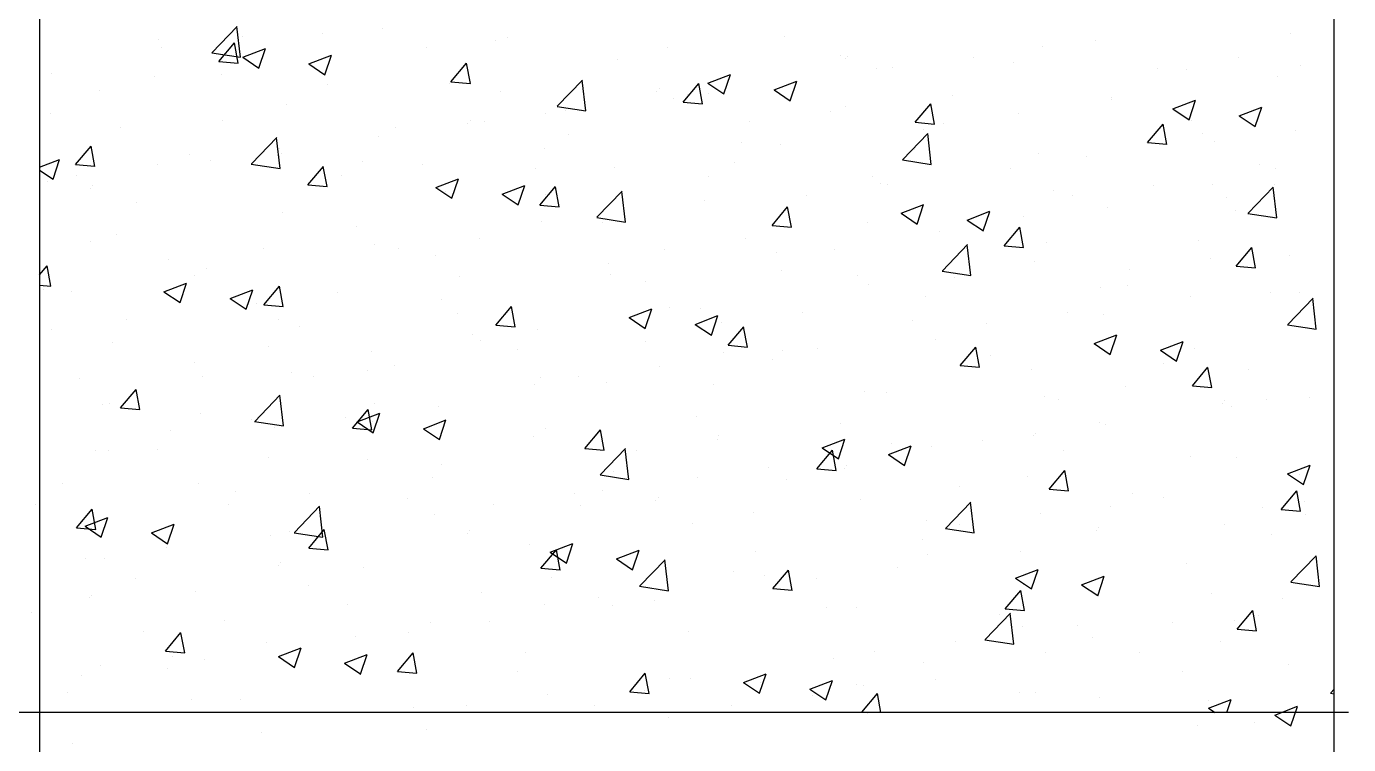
# Model space of a CAD drawing. Header units: millimetres. Extents: x 331487 to 517269, y 198509 to 399936.
# Drawn here: x 419941.6 to 420350.1, y 399526.6 to 399748.6 of the extents above; entities that cross this region are included whole.
import ezdxf

# ---------------------------------------------------------------- set-up
doc = ezdxf.new("R2010")
doc.units = ezdxf.units.MM
doc.header["$MEASUREMENT"] = 0
doc.layers.add('COLUMN', color=6, linetype='Continuous')

msp = doc.modelspace()

# ---------------------------------------------------------------- linework, layer by layer
at = {"layer": 'COLUMN'}
for p, q in [((419945.71, 399936.48), (419945.71, 381283.05)), ((420345.71, 381283.05), (420345.71, 399936.48)), ((420350.13, 399536.48), (392620.13, 399536.48))]:
    msp.add_line(p, q, dxfattribs=at)
at = {"layer": 'COLUMN', "color": 2, "linetype": 'Continuous'}
for p, q in [((419998.91, 399740.48), (420006.7, 399748.6)), ((420007.77, 399739.07), (420006.66, 399748.56)), ((420033.08, 399746.53), (420033.08, 399746.53)), ((420051.75, 399747.85), (420051.75, 399747.85)), ((420332.29, 399746.43), (420332.29, 399746.43)), ((419982.3, 399744.43), (419982.3, 399744.43)), ((419983.26, 399742.1), (419983.26, 399742.1)), ((420001.09, 399737.79), (420005.91, 399743.54)), ((420007.06, 399737.26), (420005.91, 399743.53)), ((420008.3, 399745.4), (420008.3, 399745.4)), ((420086.46, 399744.27), (420086.46, 399744.27)), ((420090.24, 399745.26), (420090.24, 399745.26)), ((420139.84, 399742.02), (420139.84, 399742.02)), ((420175.74, 399745.4), (420175.74, 399745.4)), ((420255.67, 399742.54), (420255.67, 399742.54)), ((420271.99, 399744.13), (420271.99, 399744.13)), ((419998.87, 399740.44), (420007.77, 399739.07)), ((419999.81, 399740.35), (419999.81, 399740.35)), ((420008.45, 399739.11), (420015.45, 399741.8)), ((420008.45, 399739.11), (420013.43, 399735.76)), ((420013.42, 399735.76), (420015.45, 399741.8)), ((420028.91, 399737.03), (420035.91, 399739.72)), ((420033.88, 399733.67), (420035.9, 399739.71)), ((420065.21, 399741.97), (420065.21, 399741.97)), ((420124.39, 399738.36), (420124.39, 399738.36)), ((420193.23, 399739.76), (420193.23, 399739.76)), ((420194.7, 399738.61), (420194.7, 399738.61)), ((420195.44, 399739.46), (420195.44, 399739.46)), ((420234.12, 399739.15), (420234.12, 399739.15)), ((420316.06, 399739.01), (420316.06, 399739.01)), ((419949.3, 399733.95), (419949.3, 399733.95)), ((420001.09, 399737.79), (420007.06, 399737.27)), ((420028.91, 399737.03), (420033.88, 399733.67)), ((420072.81, 399731.52), (420077.63, 399737.26)), ((420078.79, 399730.99), (420077.63, 399737.25)), ((420204.33, 399735.5), (420204.33, 399735.5)), ((420209.08, 399735.85), (420209.08, 399735.85)), ((420246.61, 399737.51), (420246.61, 399737.51)), ((420291.02, 399735.72), (420291.02, 399735.72)), ((420299.99, 399735.25), (420299.99, 399735.25)), ((420335.3, 399736.68), (420335.3, 399736.68)), ((419981.28, 399733.01), (419981.28, 399733.01)), ((420002.05, 399733.65), (420002.05, 399733.65)), ((420034.66, 399730.76), (420034.66, 399730.76)), ((420072.46, 399730.86), (420072.46, 399730.86)), ((420072.81, 399731.52), (420078.79, 399730.99)), ((420105.64, 399723.93), (420113.42, 399732.05)), ((420114.49, 399722.51), (420113.39, 399732.01)), ((420144.54, 399725.24), (420149.36, 399730.99)), ((420150.51, 399724.71), (420149.36, 399730.98)), ((420152.16, 399731.1), (420159.17, 399733.79)), ((420152.16, 399731.1), (420157.14, 399727.75)), ((420157.13, 399727.75), (420159.16, 399733.79)), ((420172.62, 399729.02), (420179.62, 399731.71)), ((420177.59, 399725.66), (420179.62, 399731.71)), ((420328.32, 399733.05), (420328.32, 399733.05)), ((419964.18, 399728.67), (419964.18, 399728.67)), ((420088.04, 399728.5), (420088.04, 399728.5)), ((420136.38, 399728.6), (420136.38, 399728.6)), ((420137.12, 399729.45), (420137.12, 399729.45)), ((420141.43, 399726.25), (420141.43, 399726.25)), ((420145.93, 399727.54), (420145.93, 399727.54)), ((420152.39, 399728), (420152.39, 399728)), ((420172.62, 399729.02), (420177.59, 399725.66)), ((420227.87, 399727.4), (420227.87, 399727.4)), ((420276.97, 399726.01), (420276.97, 399726.01)), ((420276.98, 399726.67), (420276.98, 399726.67)), ((420295.88, 399723.09), (420302.88, 399725.78)), ((420300.85, 399719.74), (420302.88, 399725.78)), ((419948.98, 399721.84), (419948.98, 399721.84)), ((420021.95, 399724.46), (420021.95, 399724.46)), ((420101.88, 399721.6), (420101.88, 399721.6)), ((420105.6, 399723.89), (420114.49, 399722.51)), ((420108.05, 399722.55), (420108.05, 399722.55)), ((420144.54, 399725.24), (420150.52, 399724.72)), ((420190, 399722.42), (420190, 399722.42)), ((420194.81, 399723.99), (420194.81, 399723.99)), ((420216.27, 399718.97), (420221.09, 399724.71)), ((420222.24, 399718.44), (420221.08, 399724.7)), ((420248.19, 399721.74), (420248.19, 399721.74)), ((420295.88, 399723.09), (420300.85, 399719.74)), ((420316.33, 399721.01), (420323.34, 399723.7)), ((420321.3, 399717.65), (420323.33, 399723.7)), ((420002.36, 399719.58), (420002.36, 399719.58)), ((420078.06, 399718.59), (420078.06, 399718.59)), ((420078.81, 399719.44), (420078.81, 399719.44)), ((420083.02, 399719.26), (420083.02, 399719.26)), ((420164.96, 399719.12), (420164.96, 399719.12)), ((420216.27, 399718.97), (420222.24, 399718.44)), ((420225.03, 399718.51), (420225.03, 399718.51)), ((420287.99, 399712.69), (420292.81, 399718.44)), ((420293.97, 399712.16), (420292.81, 399718.43)), ((420301.57, 399719.48), (420301.57, 399719.48)), ((420316.33, 399721.01), (420321.31, 399717.66)), ((419970.6, 399717.42), (419970.6, 399717.42)), ((420011.18, 399706.15), (420018.97, 399714.27)), ((420019.99, 399704.68), (420018.88, 399714.18)), ((420050.53, 399714.56), (420050.53, 399714.56)), ((420055.75, 399717.33), (420055.75, 399717.33)), ((420109.13, 399715.07), (420109.13, 399715.07)), ((420212.36, 399707.38), (420220.15, 399715.5)), ((420218.66, 399716.66), (420218.66, 399716.66)), ((420221.22, 399705.96), (420220.11, 399715.46)), ((420304.96, 399715.65), (420304.96, 399715.65)), ((420333.87, 399716.3), (420333.87, 399716.3)), ((419956.82, 399705.88), (419961.64, 399711.63)), ((419962.79, 399705.35), (419961.64, 399711.62)), ((420019.87, 399710.94), (420019.87, 399710.94)), ((420020.49, 399709.43), (420020.49, 399709.43)), ((420101.81, 399710.81), (420101.81, 399710.81)), ((420162.51, 399712.81), (420162.51, 399712.81)), ((420174.52, 399712.11), (420174.52, 399712.11)), ((420215.89, 399710.56), (420215.89, 399710.56)), ((420287.99, 399712.69), (420293.97, 399712.17)), ((420308.84, 399713.01), (420308.84, 399713.01)), ((419945.71, 399705.09), (419951.89, 399707.46)), ((419949.85, 399701.42), (419951.88, 399707.46)), ((419956.82, 399705.88), (419962.8, 399705.36)), ((419981.99, 399705.96), (419981.99, 399705.96)), ((419992.1, 399709.13), (419992.1, 399709.13)), ((419998.59, 399707.06), (419998.59, 399707.06)), ((420011.1, 399706.06), (420019.99, 399704.68)), ((420019.74, 399708.58), (420019.74, 399708.58)), ((420028.55, 399699.61), (420033.37, 399705.35)), ((420034.52, 399699.08), (420033.36, 399705.35)), ((420045.48, 399706.87), (420045.48, 399706.87)), ((420063.93, 399705.82), (420063.93, 399705.82)), ((420160.34, 399706.65), (420160.34, 399706.65)), ((420212.32, 399707.34), (420221.22, 399705.96)), ((420254.45, 399709.25), (420254.45, 399709.25)), ((420269.28, 399708.3), (420269.28, 399708.3)), ((420322.66, 399706.05), (420322.66, 399706.05)), ((419945.71, 399704.22), (419949.86, 399701.42)), ((419956.96, 399702.66), (419956.96, 399702.66)), ((420038.9, 399702.53), (420038.9, 399702.53)), ((420068.14, 399698.85), (420075.14, 399701.54)), ((420073.11, 399695.49), (420075.14, 399701.54)), ((420098.86, 399704.62), (420098.86, 399704.62)), ((420123.18, 399705.07), (420123.18, 399705.07)), ((420152.25, 399702.36), (420152.25, 399702.36)), ((420203.11, 399702.21), (420203.11, 399702.21)), ((420245.68, 399704.69), (420245.68, 399704.69)), ((420327.62, 399704.56), (420327.62, 399704.56)), ((419948.08, 399700.66), (419948.08, 399700.66)), ((419961.42, 399698.57), (419961.42, 399698.57)), ((419962.17, 399699.42), (419962.17, 399699.42)), ((420028.55, 399699.61), (420034.52, 399699.09)), ((420068.14, 399698.85), (420073.12, 399695.49)), ((420071.24, 399697.57), (420071.24, 399697.57)), ((420088.6, 399696.77), (420095.6, 399699.45)), ((420093.57, 399693.41), (420095.6, 399699.45)), ((420100.27, 399693.33), (420105.09, 399699.08)), ((420106.25, 399692.8), (420105.09, 399699.07)), ((420117.91, 399689.6), (420125.7, 399697.71)), ((420126.71, 399688.13), (420125.61, 399697.62)), ((420205.63, 399700.11), (420205.63, 399700.11)), ((420207.81, 399699.71), (420207.81, 399699.71)), ((420259.01, 399697.85), (420259.01, 399697.85)), ((420289.75, 399699.57), (420289.75, 399699.57)), ((420307.95, 399699.82), (420307.95, 399699.82)), ((420319.08, 399690.83), (420326.87, 399698.95)), ((420327.94, 399689.41), (420326.83, 399698.91)), ((420327.1, 399699.76), (420327.1, 399699.76)), ((419975.75, 399694.21), (419975.75, 399694.21)), ((420088.6, 399696.77), (420093.57, 399693.41)), ((420100.27, 399693.33), (420106.25, 399692.81)), ((420102.02, 399696.64), (420102.02, 399696.64)), ((420151.17, 399694.71), (420151.17, 399694.71)), ((420182.78, 399696.41), (420182.78, 399696.41)), ((420211.85, 399690.84), (420218.86, 399693.53)), ((420216.83, 399687.48), (420218.85, 399693.53)), ((420264.72, 399696.28), (420264.72, 399696.28)), ((420312.39, 399695.6), (420312.39, 399695.6)), ((420020.73, 399691.17), (420020.73, 399691.17)), ((420117.82, 399689.5), (420126.71, 399688.13)), ((420172, 399687.06), (420176.82, 399692.8)), ((420177.97, 399686.53), (420176.82, 399692.8)), ((420211.85, 399690.84), (420216.83, 399687.49)), ((420232.31, 399688.76), (420239.31, 399691.45)), ((420237.28, 399685.4), (420239.31, 399691.44)), ((420249.63, 399689.81), (420249.63, 399689.81)), ((420275.76, 399692.72), (420275.76, 399692.72)), ((420315.17, 399691.67), (420315.17, 399691.67)), ((420319.05, 399690.79), (420327.94, 399689.41)), ((420043.7, 399686.63), (420043.7, 399686.63)), ((420100.66, 399688.31), (420100.66, 399688.31)), ((420119.62, 399688.1), (420119.62, 399688.1)), ((420172, 399687.06), (420177.97, 399686.53)), ((420201.56, 399687.96), (420201.56, 399687.96)), ((420223.82, 399685.22), (420223.82, 399685.22)), ((420232.31, 399688.76), (420237.29, 399685.4)), ((420243.72, 399680.78), (420248.54, 399686.53)), ((420249.7, 399680.25), (420248.54, 399686.52)), ((419961.38, 399682.18), (419961.38, 399682.18)), ((419969.39, 399684.13), (419969.39, 399684.13)), ((420049.32, 399681.27), (420049.32, 399681.27)), ((420081.75, 399683.11), (420081.75, 399683.11)), ((420163.69, 399682.98), (420163.69, 399682.98)), ((420224.63, 399673.04), (420232.42, 399681.16)), ((420233.44, 399671.58), (420232.33, 399681.07)), ((420243.72, 399680.78), (420249.7, 399680.26)), ((420256.85, 399681.66), (420256.85, 399681.66)), ((420303.75, 399682.36), (420303.75, 399682.36)), ((420345.44, 399681.85), (420345.44, 399681.85)), ((420014.77, 399679.93), (420014.77, 399679.93)), ((420056.71, 399679.82), (420056.71, 399679.82)), ((420068.15, 399677.67), (420068.15, 399677.67)), ((420138.66, 399679.68), (420138.66, 399679.68)), ((420173.31, 399678.82), (420173.31, 399678.82)), ((420191.31, 399679.8), (420191.31, 399679.8)), ((420307.56, 399676.86), (420307.56, 399676.86)), ((420315.45, 399674.51), (420320.27, 399680.25)), ((420321.42, 399673.98), (420320.27, 399680.25)), ((420331.91, 399677.86), (420331.91, 399677.86)), ((419945.71, 399671.79), (419948.06, 399674.59)), ((419949.21, 399668.32), (419948.05, 399674.59)), ((419985.38, 399676.62), (419985.38, 399676.62)), ((419997.38, 399673.77), (419997.38, 399673.77)), ((420121.53, 399675.42), (420121.53, 399675.42)), ((420174.91, 399673.16), (420174.91, 399673.16)), ((420224.55, 399672.95), (420233.44, 399671.57)), ((420253.24, 399675.96), (420253.24, 399675.96)), ((420282.53, 399673.57), (420282.53, 399673.57)), ((420315.45, 399674.51), (420321.43, 399673.98)), ((419945.71, 399668.63), (419949.21, 399668.33)), ((419984.12, 399666.6), (419991.12, 399669.28)), ((419989.09, 399663.24), (419991.12, 399669.28)), ((419993.56, 399671.5), (419993.56, 399671.5)), ((420075.5, 399671.37), (420075.5, 399671.37)), ((420121.96, 399671.78), (420121.96, 399671.78)), ((420133, 399669.79), (420133, 399669.79)), ((420198.53, 399671.65), (420198.53, 399671.65)), ((420201.89, 399668.92), (420201.89, 399668.92)), ((420228.3, 399670.9), (420228.3, 399670.9)), ((420281.68, 399668.65), (420281.68, 399668.65)), ((419946.87, 399667.37), (419946.87, 399667.37)), ((419955.68, 399666.51), (419955.68, 399666.51)), ((419984.12, 399666.6), (419989.09, 399663.24)), ((420004.58, 399664.51), (420011.58, 399667.2)), ((420004.58, 399664.51), (420009.55, 399661.16)), ((420009.55, 399661.16), (420011.57, 399667.2)), ((420014.96, 399662.57), (420019.78, 399668.32)), ((420020.94, 399662.04), (420019.78, 399668.31)), ((420037.63, 399666.38), (420037.63, 399666.38)), ((420219.38, 399665.25), (420219.38, 399665.25)), ((420273.59, 399667.85), (420273.59, 399667.85)), ((420301.32, 399665.12), (420301.32, 399665.12)), ((420325.88, 399666.47), (420325.88, 399666.47)), ((420331.36, 399656.49), (420339.15, 399664.61)), ((420335.06, 399666.39), (420335.06, 399666.39)), ((420340.16, 399655.02), (420339.06, 399664.52)), ((420012.59, 399663.08), (420012.59, 399663.08)), ((420014.96, 399662.57), (420020.94, 399662.05)), ((420070.02, 399664.28), (420070.02, 399664.28)), ((420086.69, 399656.3), (420091.51, 399662.04)), ((420092.66, 399655.77), (420091.51, 399662.03)), ((420127.83, 399658.59), (420134.83, 399661.28)), ((420132.8, 399655.23), (420134.83, 399661.27)), ((420140.21, 399661.64), (420140.21, 399661.64)), ((420149.96, 399661.42), (420149.96, 399661.42)), ((419972.63, 399658.03), (419972.63, 399658.03)), ((420019.51, 399657.88), (420019.51, 399657.88)), ((420074.68, 399659.78), (420074.68, 399659.78)), ((420086.69, 399656.3), (420092.67, 399655.77)), ((420127.83, 399658.59), (420132.81, 399655.23)), ((420148.29, 399656.5), (420155.29, 399659.19)), ((420148.29, 399656.5), (420153.26, 399653.15)), ((420153.26, 399653.15), (420155.29, 399659.19)), ((420156.47, 399656.97), (420156.47, 399656.97)), ((420181.5, 399660.27), (420181.5, 399660.27)), ((420215.28, 399657.84), (420215.28, 399657.84)), ((420238.41, 399656.84), (420238.41, 399656.84)), ((420263.44, 399660.13), (420263.44, 399660.13)), ((420274.54, 399659.43), (420274.54, 399659.43)), ((420331.27, 399656.4), (420340.16, 399655.02)), ((419949.44, 399654.77), (419949.44, 399654.77)), ((420026.01, 399655.77), (420026.01, 399655.77)), ((420079.39, 399653.52), (420079.39, 399653.52)), ((420099.44, 399655.02), (420099.44, 399655.02)), ((420158.41, 399650.02), (420163.24, 399655.77)), ((420164.39, 399649.49), (420163.23, 399655.76)), ((420271.55, 399650.58), (420278.55, 399653.27)), ((420276.52, 399647.22), (420278.54, 399653.27)), ((419968.17, 399650.84), (419968.17, 399650.84)), ((420016.36, 399649.77), (420016.36, 399649.77)), ((420081.89, 399651.63), (420081.89, 399651.63)), ((420093.31, 399648.66), (420093.31, 399648.66)), ((420132.77, 399651.26), (420132.77, 399651.26)), ((420158.41, 399650.02), (420164.39, 399649.5)), ((420175.26, 399648.52), (420175.26, 399648.52)), ((420186.15, 399649.01), (420186.15, 399649.01)), ((420222.6, 399651.93), (420222.6, 399651.93)), ((420230.14, 399643.75), (420234.96, 399649.49)), ((420236.11, 399643.22), (420234.96, 399649.48)), ((420271.55, 399650.58), (420276.52, 399647.22)), ((420292, 399648.5), (420299, 399651.18)), ((420292, 399648.5), (420296.98, 399645.14)), ((420296.97, 399645.14), (420299, 399651.18)), ((420302.53, 399649.07), (420302.53, 399649.07)), ((419993.71, 399644.6), (419993.71, 399644.6)), ((420048.1, 399647.98), (420048.1, 399647.98)), ((420156.96, 399647.83), (420156.96, 399647.83)), ((420172.09, 399645.53), (420172.09, 399645.53)), ((420239.54, 399646.75), (420239.54, 399646.75)), ((420292.92, 399644.5), (420292.92, 399644.5)), ((419996.16, 399640.48), (419996.16, 399640.48)), ((420023.58, 399641.62), (420023.58, 399641.62)), ((420030.41, 399640.37), (420030.41, 399640.37)), ((420047.09, 399642.34), (420047.09, 399642.34)), ((420055.44, 399643.67), (420055.44, 399643.67)), ((420100.48, 399640.09), (420100.48, 399640.09)), ((420112.35, 399640.24), (420112.35, 399640.24)), ((420137.38, 399643.54), (420137.38, 399643.54)), ((420230.14, 399643.75), (420236.12, 399643.22)), ((420252.02, 399642.67), (420252.02, 399642.67)), ((420301.87, 399637.47), (420306.69, 399643.22)), ((420307.84, 399636.94), (420306.68, 399643.21)), ((420319.13, 399642.41), (420319.13, 399642.41)), ((419958.04, 399639.75), (419958.04, 399639.75)), ((419970.69, 399630.66), (419975.52, 399636.41)), ((419976.67, 399630.14), (419975.51, 399636.4)), ((420098.64, 399637.82), (420098.64, 399637.82)), ((420120.75, 399638.49), (420120.75, 399638.49)), ((420153.86, 399637.83), (420153.86, 399637.83)), ((420281.26, 399637.42), (420281.26, 399637.42)), ((420301.87, 399637.47), (420307.84, 399636.95)), ((419945.65, 399634.08), (419945.65, 399634.08)), ((419967.25, 399632.06), (419967.25, 399632.06)), ((420012.17, 399626.52), (420019.96, 399634.64)), ((420021.02, 399625.1), (420019.92, 399634.6)), ((420049.19, 399631.92), (420049.19, 399631.92)), ((420200.68, 399635.63), (420200.68, 399635.63)), ((420207.24, 399635.57), (420207.24, 399635.57)), ((420256.22, 399634.13), (420256.22, 399634.13)), ((420260.62, 399633.32), (420260.62, 399633.32)), ((420311.04, 399632.01), (420311.04, 399632.01)), ((420311.79, 399632.86), (420311.79, 399632.86)), ((420324.67, 399633.18), (420324.67, 399633.18)), ((420338.17, 399633.99), (420338.17, 399633.99)), ((419965.26, 399631.61), (419965.26, 399631.61)), ((419970.69, 399630.66), (419976.67, 399630.14)), ((419995.29, 399628.83), (419995.29, 399628.83)), ((420040.32, 399627.81), (420040.32, 399627.81)), ((420042.42, 399624.39), (420047.24, 399630.13)), ((420043.81, 399626.34), (420050.81, 399629.02)), ((420048.4, 399623.86), (420047.24, 399630.13)), ((420048.78, 399622.98), (420050.81, 399629.02)), ((420068.81, 399630.99), (420068.81, 399630.99)), ((420148.74, 399628.13), (420148.74, 399628.13)), ((420314, 399631.06), (420314, 399631.06)), ((419986.29, 399623.64), (419986.29, 399623.64)), ((420011.32, 399626.94), (420011.32, 399626.94)), ((420012.13, 399626.48), (420021.03, 399625.1)), ((420018.3, 399624.59), (420018.3, 399624.59)), ((420042.42, 399624.39), (420048.4, 399623.87)), ((420043.81, 399626.34), (420048.78, 399622.98)), ((420048.68, 399626.57), (420048.68, 399626.57)), ((420064.27, 399624.25), (420071.27, 399626.94)), ((420064.27, 399624.25), (420069.24, 399620.9)), ((420069.24, 399620.89), (420071.26, 399626.94)), ((420102.06, 399624.32), (420102.06, 399624.32)), ((420114.15, 399618.11), (420118.97, 399623.86)), ((420120.12, 399617.58), (420118.96, 399623.85)), ((420193.07, 399625.81), (420193.07, 399625.81)), ((420273.32, 399626.14), (420273.32, 399626.14)), ((420275.01, 399625.68), (420275.01, 399625.68)), ((420098.23, 399621.73), (420098.23, 399621.73)), ((420155.2, 399620.83), (420155.2, 399620.83)), ((420155.44, 399622.06), (420155.44, 399622.06)), ((420187.52, 399618.33), (420194.52, 399621.01)), ((420192.49, 399614.97), (420194.52, 399621.01)), ((420208.82, 399619.81), (420208.82, 399619.81)), ((420237.14, 399620.69), (420237.14, 399620.69)), ((420252.72, 399622), (420252.72, 399622)), ((420253.47, 399622.84), (420253.47, 399622.84)), ((419963, 399617.65), (419963, 399617.65)), ((419966.95, 399617.55), (419966.95, 399617.55)), ((419982, 399617.8), (419982, 399617.8)), ((420016.38, 399615.39), (420016.38, 399615.39)), ((420114.15, 399618.11), (420120.12, 399617.59)), ((420118.89, 399609.97), (420126.68, 399618.09)), ((420127.75, 399608.55), (420126.64, 399618.05)), ((420130.16, 399617.53), (420130.16, 399617.53)), ((420185.87, 399611.84), (420190.69, 399617.58)), ((420187.52, 399618.33), (420192.5, 399614.97)), ((420191.85, 399611.31), (420190.69, 399617.58)), ((420207.98, 399616.24), (420214.98, 399618.93)), ((420207.98, 399616.24), (420212.95, 399612.89)), ((420212.1, 399617.39), (420212.1, 399617.39)), ((420212.95, 399612.89), (420214.98, 399618.93)), ((420221.38, 399618.64), (420221.38, 399618.64)), ((420262.2, 399617.55), (420262.2, 399617.55)), ((420301.32, 399615.78), (420301.32, 399615.78)), ((420046.89, 399614.69), (420046.89, 399614.69)), ((420069.76, 399613.14), (420069.76, 399613.14)), ((420170.87, 399612.24), (420170.87, 399612.24)), ((420185.87, 399611.84), (420191.85, 399611.32)), ((420194.4, 399611.99), (420194.4, 399611.99)), ((420195.15, 399612.83), (420195.15, 399612.83)), ((420257.6, 399605.56), (420262.42, 399611.31)), ((420263.57, 399605.03), (420262.42, 399611.3)), ((420315.59, 399615.29), (420315.59, 399615.29)), ((420331.24, 399610.32), (420338.24, 399613.01)), ((420336.21, 399606.96), (420338.23, 399613)), ((420067.01, 399609.21), (420067.01, 399609.21)), ((420118.86, 399609.93), (420127.75, 399608.55)), ((420123.14, 399610.88), (420123.14, 399610.88)), ((420148.95, 399609.08), (420148.95, 399609.08)), ((420176.52, 399608.63), (420176.52, 399608.63)), ((420250.81, 399609.38), (420250.81, 399609.38)), ((420331.24, 399610.32), (420336.21, 399606.96)), ((420335, 399610.05), (420335, 399610.05)), ((419952.73, 399607.2), (419952.73, 399607.2)), ((419994.95, 399607.19), (419994.95, 399607.19)), ((420006.11, 399604.94), (420006.11, 399604.94)), ((420029.13, 399604.23), (420029.13, 399604.23)), ((420111.08, 399604.09), (420111.08, 399604.09)), ((420119.53, 399605.2), (420119.53, 399605.2)), ((420229.91, 399606.37), (420229.91, 399606.37)), ((420257.6, 399605.56), (420263.58, 399605.04)), ((420283.29, 399604.12), (420283.29, 399604.12)), ((420329.32, 399599.29), (420334.15, 399605.03)), ((420335.3, 399598.76), (420334.14, 399605.03)), ((419944.44, 399600.79), (419944.44, 399600.79)), ((419957.11, 399593.63), (419961.93, 399599.37)), ((419963.09, 399593.1), (419961.93, 399599.37)), ((420004.1, 399600.93), (420004.1, 399600.93)), ((420024.44, 399592.18), (420032.23, 399600.3)), ((420033.25, 399590.72), (420032.14, 399600.21)), ((420059.5, 399602.69), (420059.5, 399602.69)), ((420086.04, 399600.8), (420086.04, 399600.8)), ((420112.88, 399600.43), (420112.88, 399600.43)), ((420136.08, 399601.97), (420136.08, 399601.97)), ((420136.83, 399602.82), (420136.83, 399602.82)), ((420199.46, 399602.34), (420199.46, 399602.34)), ((420225.62, 399593.42), (420233.41, 399601.53)), ((420234.47, 399592), (420233.37, 399601.5)), ((420276.68, 399600.04), (420276.68, 399600.04)), ((420292.82, 399602.97), (420292.82, 399602.97)), ((420323.45, 399599.89), (420323.45, 399599.89)), ((420329.32, 399599.29), (420335.3, 399598.77)), ((420336.67, 399601.86), (420336.67, 399601.86)), ((419959.79, 399594.08), (419966.79, 399596.77)), ((419964.76, 399590.73), (419966.79, 399596.77)), ((420067.59, 399597.7), (420067.59, 399597.7)), ((420166.26, 399598.18), (420166.26, 399598.18)), ((420219.64, 399595.92), (420219.64, 399595.92)), ((420254.95, 399597.98), (420254.95, 399597.98)), ((420336.89, 399597.85), (420336.89, 399597.85)), ((419957.11, 399593.63), (419963.09, 399593.11)), ((419959.79, 399594.08), (419964.76, 399590.73)), ((419980.24, 399592), (419987.25, 399594.69)), ((419980.24, 399592), (419985.22, 399588.64)), ((419985.21, 399588.64), (419987.24, 399594.68)), ((420017.08, 399591.3), (420017.08, 399591.3)), ((420022.89, 399592.48), (420022.89, 399592.48)), ((420024.36, 399592.09), (420033.25, 399590.71)), ((420028.84, 399587.35), (420033.66, 399593.1)), ((420034.81, 399586.82), (420033.66, 399593.09)), ((420077.77, 399591.96), (420077.77, 399591.96)), ((420078.51, 399592.81), (420078.51, 399592.81)), ((420147.52, 399594.84), (420147.52, 399594.84)), ((420225.58, 399593.38), (420234.47, 399592)), ((420229.92, 399594.68), (420229.92, 399594.68)), ((420272.11, 399592.85), (420272.11, 399592.85)), ((420273.02, 399593.67), (420273.02, 399593.67)), ((420311.86, 399594.55), (420311.86, 399594.55)), ((420326.41, 399591.41), (420326.41, 399591.41)), ((419985.01, 399587.5), (419985.01, 399587.5)), ((420028.84, 399587.35), (420034.82, 399586.83)), ((420097.01, 399588.44), (420097.01, 399588.44)), ((420100.56, 399581.08), (420105.38, 399586.82)), ((420103.5, 399586.07), (420110.5, 399588.76)), ((420106.54, 399580.55), (420105.38, 399586.82)), ((420108.47, 399582.72), (420110.5, 399588.76)), ((420218.36, 399590.03), (420218.36, 399590.03)), ((419959.98, 399584.2), (419959.98, 399584.2)), ((419965.74, 399584.26), (419965.74, 399584.26)), ((420020.19, 399582.8), (420020.19, 399582.8)), ((420103.5, 399586.07), (420108.48, 399582.72)), ((420123.96, 399583.99), (420130.96, 399586.68)), ((420123.96, 399583.99), (420128.93, 399580.63)), ((420128.93, 399580.63), (420130.95, 399586.68)), ((420131.17, 399575.63), (420138.96, 399583.75)), ((420139.97, 399574.16), (420138.87, 399583.66)), ((420166.76, 399586.37), (420166.76, 399586.37)), ((420220.17, 399585.35), (420220.17, 399585.35)), ((420248.7, 399586.24), (420248.7, 399586.24)), ((420332.34, 399576.87), (420340.13, 399584.98)), ((420341.2, 399575.45), (420340.09, 399584.94)), ((420019.45, 399581.95), (420019.45, 399581.95)), ((420045.67, 399581.4), (420045.67, 399581.4)), ((420100.56, 399581.08), (420106.54, 399580.56)), ((420128.89, 399581.38), (420128.89, 399581.38)), ((420160.05, 399580.02), (420160.05, 399580.02)), ((420169.66, 399578.95), (420169.66, 399578.95)), ((420172.29, 399574.8), (420177.11, 399580.55)), ((420178.26, 399574.27), (420177.11, 399580.54)), ((420210.83, 399581.25), (420210.83, 399581.25)), ((420247.21, 399578.06), (420254.22, 399580.75)), ((420252.18, 399574.71), (420254.21, 399580.75)), ((420267.67, 399575.98), (420274.67, 399578.67)), ((420272.64, 399572.62), (420274.67, 399578.67)), ((420300.1, 399582.49), (420300.1, 399582.49)), ((419975.4, 399578), (419975.4, 399578)), ((420028.78, 399575.74), (420028.78, 399575.74)), ((420103.85, 399578.09), (420103.85, 399578.09)), ((420131.08, 399575.54), (420139.97, 399574.16)), ((420172.29, 399574.8), (420178.27, 399574.28)), ((420185.8, 399577.95), (420185.8, 399577.95)), ((420247.21, 399578.06), (420252.19, 399574.71)), ((420249.59, 399576.09), (420249.59, 399576.09)), ((420267.67, 399575.98), (420272.64, 399572.63)), ((420332.3, 399576.82), (420341.2, 399575.45)), ((419961.13, 399571.94), (419961.13, 399571.94)), ((419961.87, 399572.79), (419961.87, 399572.79)), ((419993.73, 399573.9), (419993.73, 399573.9)), ((420082.16, 399573.49), (420082.16, 399573.49)), ((420118.31, 399571.91), (420118.31, 399571.91)), ((420135.55, 399571.23), (420135.55, 399571.23)), ((420244.02, 399568.53), (420248.84, 399574.27)), ((420249.99, 399568), (420248.83, 399574.27)), ((420307.66, 399573.19), (420307.66, 399573.19)), ((420329.67, 399571.84), (420329.67, 399571.84)), ((419943.22, 399567.5), (419943.22, 399567.5)), ((420040.7, 399569.77), (420040.7, 399569.77)), ((420101.73, 399570.01), (420101.73, 399570.01)), ((420122.64, 399569.64), (420122.64, 399569.64)), ((420188.93, 399568.97), (420188.93, 399568.97)), ((420198.25, 399569.05), (420198.25, 399569.05)), ((420237.89, 399559.08), (420245.68, 399567.2)), ((420242.31, 399566.72), (420242.31, 399566.72)), ((420244.02, 399568.53), (420249.99, 399568)), ((420246.7, 399557.61), (420245.59, 399567.11)), ((420315.74, 399562.25), (420320.56, 399568)), ((420321.72, 399561.72), (420320.56, 399567.99)), ((420322.24, 399566.6), (420322.24, 399566.6)), ((420002.83, 399564.79), (420002.83, 399564.79)), ((420066.38, 399564.41), (420066.38, 399564.41)), ((420084.77, 399564.65), (420084.77, 399564.65)), ((420249.34, 399563.18), (420249.34, 399563.18)), ((420266.52, 399563.53), (420266.52, 399563.53)), ((420295.69, 399564.46), (420295.69, 399564.46)), ((420314.87, 399565.04), (420314.87, 399565.04)), ((419977.79, 399561.49), (419977.79, 399561.49)), ((419984.57, 399555.44), (419989.39, 399561.19)), ((419990.54, 399554.92), (419989.39, 399561.18)), ((420043.41, 399560), (420043.41, 399560)), ((420059.73, 399561.36), (420059.73, 399561.36)), ((420146.31, 399561.55), (420146.31, 399561.55)), ((420228.64, 399558.54), (420228.64, 399558.54)), ((420237.8, 399558.99), (420246.7, 399557.61)), ((420270.89, 399559.56), (420270.89, 399559.56)), ((420310.59, 399558.4), (420310.59, 399558.4)), ((420315.74, 399562.25), (420321.72, 399561.73)), ((419984.57, 399555.45), (419990.55, 399554.92)), ((420015.87, 399558.01), (420015.87, 399558.01)), ((420019.48, 399553.82), (420026.48, 399556.51)), ((420024.45, 399550.46), (420026.48, 399556.51)), ((420039.94, 399551.74), (420046.94, 399554.42)), ((420044.9, 399548.38), (420046.93, 399554.42)), ((420056.3, 399549.17), (420061.12, 399554.92)), ((420062.27, 399548.64), (420061.11, 399554.91)), ((420095.8, 399555.15), (420095.8, 399555.15)), ((420203.61, 399555.24), (420203.61, 399555.24)), ((420256.56, 399555.03), (420256.56, 399555.03)), ((420285.55, 399555.11), (420285.55, 399555.11)), ((419964.52, 399550.97), (419964.52, 399550.97)), ((419986.64, 399553.84), (419986.64, 399553.84)), ((419996.58, 399553.04), (419996.58, 399553.04)), ((420019.48, 399553.82), (420024.45, 399550.46)), ((420039.94, 399551.74), (420044.91, 399548.38)), ((420040.02, 399551.59), (420040.02, 399551.59)), ((420191.02, 399553.17), (420191.02, 399553.17)), ((420218.95, 399552.06), (420218.95, 399552.06)), ((420331.62, 399551.23), (420331.62, 399551.23)), ((419958.71, 399548.06), (419958.71, 399548.06)), ((419985.09, 399549.99), (419985.09, 399549.99)), ((420044.45, 399548.11), (420044.45, 399548.11)), ((420056.3, 399549.17), (420062.27, 399548.65)), ((420093.4, 399549.33), (420093.4, 399549.33)), ((420128.02, 399542.89), (420132.84, 399548.64)), ((420134, 399542.37), (420132.84, 399548.63)), ((420140.45, 399546.93), (420140.45, 399546.93)), ((420146.79, 399547.08), (420146.79, 399547.08)), ((420163.19, 399545.81), (420170.19, 399548.5)), ((420168.16, 399542.45), (420170.19, 399548.5)), ((420183.65, 399543.73), (420190.65, 399546.42)), ((420188.62, 399540.37), (420190.65, 399546.41)), ((420222.4, 399546.79), (420222.4, 399546.79)), ((420298.88, 399549.2), (420298.88, 399549.2)), ((419954.34, 399542.67), (419954.34, 399542.67)), ((420102.58, 399541.94), (420102.58, 399541.94)), ((420128.02, 399542.89), (420134, 399542.37)), ((420132.7, 399543.16), (420132.7, 399543.16)), ((420163.19, 399545.81), (420168.17, 399542.46)), ((420168.44, 399545.66), (420168.44, 399545.66)), ((420183.65, 399543.73), (420188.62, 399540.37)), ((420198.24, 399545.02), (420198.24, 399545.02)), ((420199.75, 399536.62), (420204.57, 399542.36)), ((420200.17, 399544.82), (420200.17, 399544.82)), ((420205.65, 399536.48), (420204.57, 399542.36)), ((420248.37, 399542.8), (420248.37, 399542.8)), ((420253.55, 399542.57), (420253.55, 399542.57)), ((420344.53, 399542.44), (420345.71, 399542.25)), ((420344.61, 399542.53), (420345.71, 399543.67)), ((419992.51, 399540.61), (419992.51, 399540.61)), ((420007.72, 399540.41), (420007.72, 399540.41)), ((420061.11, 399538.16), (420061.11, 399538.16)), ((420077.55, 399538.65), (420077.55, 399538.65)), ((420117.1, 399538.62), (420117.1, 399538.62)), ((420159.49, 399538.51), (420159.49, 399538.51)), ((420184.52, 399541.81), (420184.52, 399541.81)), ((420273.3, 399541.22), (420273.3, 399541.22)), ((420306.9, 399537.8), (420313.91, 399540.49)), ((420306.9, 399537.8), (420308.87, 399536.48)), ((420306.93, 399540.31), (420306.93, 399540.31)), ((420312.56, 399536.48), (420313.9, 399540.49)), ((420327.36, 399535.72), (420334.36, 399538.41)), ((420332.33, 399532.36), (420334.36, 399538.4)), ((420139.92, 399535.01), (420139.92, 399535.01)), ((420199.75, 399536.62), (420201.39, 399536.48)), ((420327.36, 399535.72), (420332.34, 399532.36)), ((420328.4, 399535.69), (420328.4, 399535.69)), ((420014.39, 399530.33), (420014.39, 399530.33)), ((420065.16, 399531.12), (420065.16, 399531.12)), ((420303.36, 399532.4), (420303.36, 399532.4)), ((420321.02, 399533.31), (420321.02, 399533.31)), ((419955.92, 399526.9), (419955.92, 399526.9))]:
    msp.add_line(p, q, dxfattribs=at)

doc.saveas('drawing.dxf')
